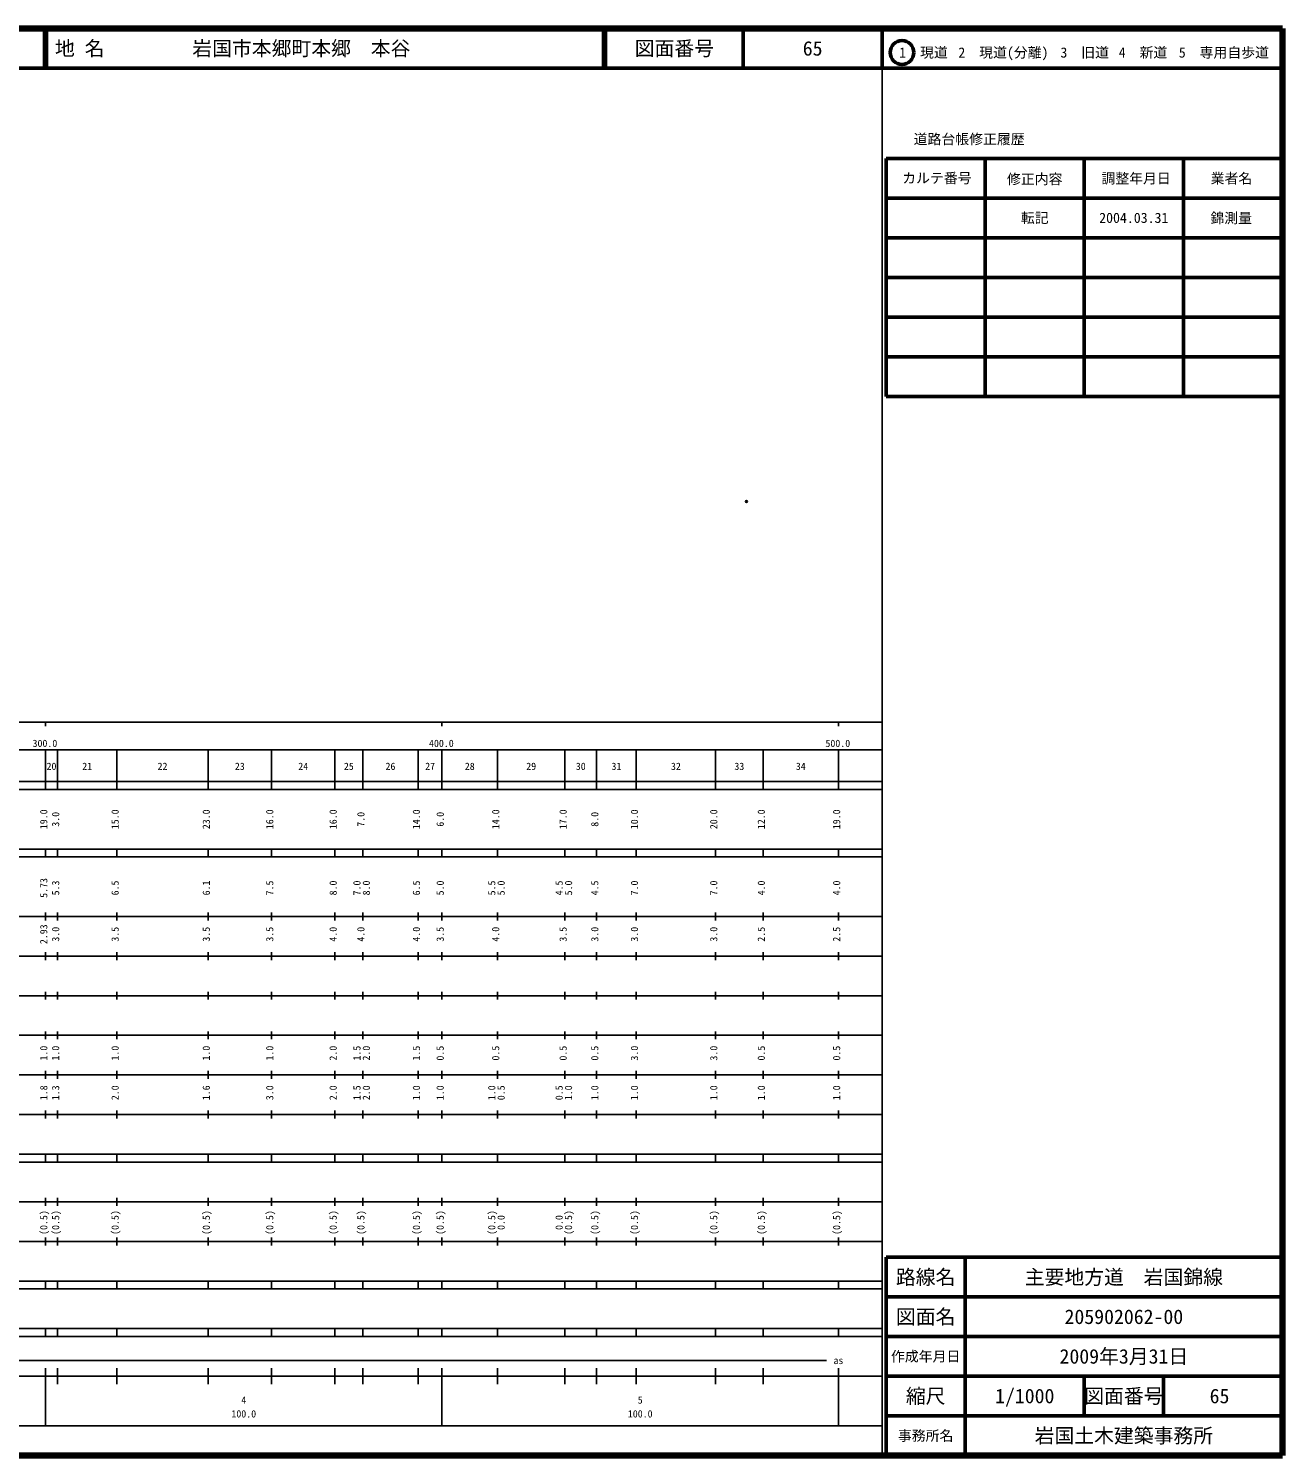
# Model space of a CAD drawing. Units: millimetres on the paper. Extents: x 40 to 680, y 20 to 380.
# Drawn here: x 363.7 to 680, y 20 to 380 of the extents above; entities that cross this region are included whole.
import ezdxf
from ezdxf.enums import TextEntityAlignment as Align

# ---------------------------------------------------------------- set-up
doc = ezdxf.new("R2010")
doc.units = ezdxf.units.MM
doc.header["$PDMODE"] = 32
doc.header["$PDSIZE"] = 0.5
doc.layers.add('M-OTRS', color=6, linetype='Continuous')
doc.layers.add('M-TTL-TXT', color=7, linetype='Continuous')
for name, color, linetype, lineweight in [('M-TTL', 2, 'Continuous', 140), ('M-TTL-BAND', 7, 'Continuous', 25), ('M-TTL-FRAM', 2, 'Continuous', 50), ('M-TTL-LINE', 7, 'Continuous', 50)]:
    doc.layers.add(name, color=color, linetype=linetype, lineweight=lineweight)
doc.styles.add('ＭＳ ゴシック', font='')
doc.styles.get('ＭＳ ゴシック').set_extended_font_data('MS Gothic')

msp = doc.modelspace()

# ---------------------------------------------------------------- linework, layer by layer
at = {"layer": 'M-OTRS'}
msp.add_point((544.797, 260.675), dxfattribs=at)
at = {"layer": 'M-TTL'}
for p, q in [((680, 380), (40, 380)), ((680, 20), (680, 380)), ((40, 20), (680, 20))]:
    msp.add_line(p, q, dxfattribs=at)
at = {"layer": 'M-TTL-BAND'}
for p, q in [((579, 20), (579, 370)), ((40, 205), (579, 205)), ((368, 205), (368, 204)), ((468, 205), (468, 204)), ((568, 205), (568, 204)), ((68, 198), (579, 198)), ((368, 188), (368, 198)), ((371, 188), (371, 198)), ((386, 188), (386, 198)), ((409, 188), (409, 198)), ((425, 188), (425, 198)), ((441, 188), (441, 198)), ((448, 188), (448, 198)), ((462, 188), (462, 198)), ((468, 188), (468, 198)), ((482, 188), (482, 198)), ((499, 188), (499, 198)), ((507, 188), (507, 198)), ((517, 188), (517, 198)), ((537, 188), (537, 198)), ((549, 188), (549, 198)), ((568, 188), (568, 198)), ((40, 190), (579, 190)), ((40, 188), (579, 188)), ((40, 173), (579, 173)), ((368, 171), (368, 173)), ((371, 171), (371, 173)), ((386, 171), (386, 173)), ((409, 171), (409, 173)), ((425, 171), (425, 173)), ((441, 171), (441, 173)), ((448, 171), (448, 173)), ((462, 171), (462, 173)), ((468, 171), (468, 173)), ((482, 171), (482, 173)), ((499, 171), (499, 173)), ((507, 171), (507, 173)), ((517, 171), (517, 173)), ((537, 171), (537, 173)), ((549, 171), (549, 173)), ((568, 171), (568, 173)), ((40, 171), (579, 171)), ((40, 156), (579, 156)), ((368, 155), (368, 157)), ((371, 155), (371, 157)), ((386, 155), (386, 157)), ((409, 155), (409, 157)), ((425, 155), (425, 157)), ((441, 155), (441, 157)), ((448, 155), (448, 157)), ((462, 155), (462, 157)), ((468, 155), (468, 157)), ((482, 155), (482, 157)), ((499, 155), (499, 157)), ((507, 155), (507, 157)), ((517, 155), (517, 157)), ((537, 155), (537, 157)), ((549, 155), (549, 157)), ((568, 155), (568, 157)), ((46, 146), (579, 146)), ((368, 145), (368, 147)), ((371, 145), (371, 147)), ((386, 145), (386, 147)), ((409, 145), (409, 147)), ((425, 145), (425, 147)), ((441, 145), (441, 147)), ((448, 145), (448, 147)), ((462, 145), (462, 147)), ((468, 145), (468, 147)), ((482, 145), (482, 147)), ((499, 145), (499, 147)), ((507, 145), (507, 147)), ((517, 145), (517, 147)), ((537, 145), (537, 147)), ((549, 145), (549, 147)), ((568, 145), (568, 147)), ((368, 135), (368, 137)), ((371, 135), (371, 137)), ((386, 135), (386, 137)), ((409, 135), (409, 137)), ((425, 135), (425, 137)), ((441, 135), (441, 137)), ((448, 135), (448, 137)), ((462, 135), (462, 137)), ((468, 135), (468, 137)), ((482, 135), (482, 137)), ((499, 135), (499, 137)), ((507, 135), (507, 137)), ((517, 135), (517, 137)), ((537, 135), (537, 137)), ((549, 135), (549, 137)), ((568, 135), (568, 137)), ((52, 136), (579, 136)), ((46, 126), (579, 126)), ((368, 125), (368, 127)), ((371, 125), (371, 127)), ((386, 125), (386, 127)), ((409, 125), (409, 127)), ((425, 125), (425, 127)), ((441, 125), (441, 127)), ((448, 125), (448, 127)), ((462, 125), (462, 127)), ((468, 125), (468, 127)), ((482, 125), (482, 127)), ((499, 125), (499, 127)), ((507, 125), (507, 127)), ((517, 125), (517, 127)), ((537, 125), (537, 127)), ((549, 125), (549, 127)), ((568, 125), (568, 127)), ((52, 116), (579, 116)), ((368, 115), (368, 117)), ((371, 115), (371, 117)), ((386, 115), (386, 117)), ((409, 115), (409, 117)), ((425, 115), (425, 117)), ((441, 115), (441, 117)), ((448, 115), (448, 117)), ((462, 115), (462, 117)), ((468, 115), (468, 117)), ((482, 115), (482, 117)), ((499, 115), (499, 117)), ((507, 115), (507, 117)), ((517, 115), (517, 117)), ((537, 115), (537, 117)), ((549, 115), (549, 117)), ((568, 115), (568, 117)), ((46, 106), (579, 106)), ((368, 105), (368, 107)), ((371, 105), (371, 107)), ((386, 105), (386, 107)), ((409, 105), (409, 107)), ((425, 105), (425, 107)), ((441, 105), (441, 107)), ((448, 105), (448, 107)), ((462, 105), (462, 107)), ((468, 105), (468, 107)), ((482, 105), (482, 107)), ((499, 105), (499, 107)), ((507, 105), (507, 107)), ((517, 105), (517, 107)), ((537, 105), (537, 107)), ((549, 105), (549, 107)), ((568, 105), (568, 107)), ((40, 96), (579, 96)), ((40, 94), (579, 94)), ((368, 94), (368, 96)), ((371, 94), (371, 96)), ((386, 94), (386, 96)), ((409, 94), (409, 96)), ((425, 94), (425, 96)), ((441, 94), (441, 96)), ((448, 94), (448, 96)), ((462, 94), (462, 96)), ((468, 94), (468, 96)), ((482, 94), (482, 96)), ((499, 94), (499, 96)), ((507, 94), (507, 96)), ((517, 94), (517, 96)), ((537, 94), (537, 96)), ((549, 94), (549, 96)), ((568, 94), (568, 96)), ((49, 84), (579, 84)), ((368, 83), (368, 85)), ((371, 83), (371, 85)), ((386, 83), (386, 85)), ((409, 83), (409, 85)), ((425, 83), (425, 85)), ((441, 83), (441, 85)), ((448, 83), (448, 85)), ((462, 83), (462, 85)), ((468, 83), (468, 85)), ((482, 83), (482, 85)), ((499, 83), (499, 85)), ((507, 83), (507, 85)), ((517, 83), (517, 85)), ((537, 83), (537, 85)), ((549, 83), (549, 85)), ((568, 83), (568, 85)), ((40, 74), (579, 74)), ((368, 73), (368, 75)), ((371, 73), (371, 75)), ((386, 73), (386, 75)), ((409, 73), (409, 75)), ((425, 73), (425, 75)), ((441, 73), (441, 75)), ((448, 73), (448, 75)), ((462, 73), (462, 75)), ((468, 73), (468, 75)), ((482, 73), (482, 75)), ((499, 73), (499, 75)), ((507, 73), (507, 75)), ((517, 73), (517, 75)), ((537, 73), (537, 75)), ((549, 73), (549, 75)), ((568, 73), (568, 75)), ((40, 64), (579, 64)), ((40, 62), (579, 62)), ((368, 62), (368, 64)), ((371, 62), (371, 64)), ((386, 62), (386, 64)), ((409, 62), (409, 64)), ((425, 62), (425, 64)), ((441, 62), (441, 64)), ((448, 62), (448, 64)), ((462, 62), (462, 64)), ((468, 62), (468, 64)), ((482, 62), (482, 64)), ((499, 62), (499, 64)), ((507, 62), (507, 64)), ((517, 62), (517, 64)), ((537, 62), (537, 64)), ((549, 62), (549, 64)), ((568, 62), (568, 64)), ((40, 52), (579, 52)), ((368, 50), (368, 52)), ((371, 50), (371, 52)), ((386, 50), (386, 52)), ((409, 50), (409, 52)), ((425, 50), (425, 52)), ((441, 50), (441, 52)), ((448, 50), (448, 52)), ((462, 50), (462, 52)), ((468, 50), (468, 52)), ((482, 50), (482, 52)), ((499, 50), (499, 52)), ((507, 50), (507, 52)), ((517, 50), (517, 52)), ((537, 50), (537, 52)), ((549, 50), (549, 52)), ((568, 50), (568, 52)), ((40, 50), (579, 50)), ((71, 44), (565, 44)), ((40, 40), (579, 40)), ((368, 27.5), (368, 42)), ((371, 38), (371, 42)), ((386, 38), (386, 42)), ((409, 38), (409, 42)), ((425, 38), (425, 42)), ((441, 38), (441, 42)), ((448, 38), (448, 42)), ((462, 38), (462, 42)), ((468, 27.5), (468, 42)), ((482, 38), (482, 42)), ((499, 38), (499, 42)), ((507, 38), (507, 42)), ((517, 38), (517, 42)), ((537, 38), (537, 42)), ((549, 38), (549, 42)), ((568, 27.5), (568, 42)), ((68, 27.5), (579, 27.5))]:
    msp.add_line(p, q, dxfattribs=at)
at = {"layer": 'M-TTL-FRAM'}
for p, q in [((580, 347.197), (580, 287.197)), ((580, 347.197), (680, 347.197)), ((580, 287.197), (680, 287.197)), ((680, 70), (580, 70)), ((580, 70), (580, 20))]:
    msp.add_line(p, q, dxfattribs=at)
at = {"layer": 'M-TTL-LINE'}
for p, q in [((367.75, 380), (367.75, 370)), ((368.25, 380), (368.25, 370)), ((508.747, 380), (508.747, 370)), ((509.247, 380), (509.247, 370)), ((543.997, 380), (543.997, 370)), ((579, 380), (579, 370)), ((40, 370), (680, 370)), ((605, 347.197), (605, 287.197)), ((630, 347.197), (630, 287.197)), ((655, 347.197), (655, 287.197)), ((580, 337.197), (680, 337.197)), ((580, 327.197), (680, 327.197)), ((580, 317.197), (680, 317.197)), ((580, 307.197), (680, 307.197)), ((580, 297.197), (680, 297.197)), ((600, 70), (600, 20)), ((680, 60), (580, 60)), ((680, 50), (580, 50)), ((680, 40), (580, 40)), ((630, 40), (630, 30)), ((650, 40), (650, 30)), ((680, 30), (580, 30))]:
    msp.add_line(p, q, dxfattribs=at)
msp.add_circle((584.031, 373.958), 3, dxfattribs=at)

# ---------------------------------------------------------------- texts
at = {"layer": 'M-TTL-BAND', "style": 'ＭＳ ゴシック'}
for s, p in [('300.0', (367.844, 198.195)), ('400.0', (467.844, 198.195)), ('500.0', (567.844, 198.195)), ('20', (369.5, 192.405)), ('21', (378.5, 192.405)), ('22', (397.5, 192.405)), ('23', (417, 192.405)), ('24', (433, 192.405)), ('25', (444.5, 192.405)), ('26', (455, 192.405)), ('27', (465, 192.405)), ('28', (475, 192.405)), ('29', (490.5, 192.405)), ('30', (503, 192.405)), ('31', (512, 192.405)), ('32', (527, 192.405)), ('33', (543, 192.405)), ('34', (558.5, 192.405)), ('as', (568, 42.5)), ('4', (418, 32.523)), ('5', (518, 32.523)), ('100.0', (418, 29.033)), ('100.0', (518, 29.033))]:
    msp.add_text(s, height=1.833, dxfattribs=at).set_placement(p, align=Align.BOTTOM_CENTER)
for s, p in [('19.0', (369, 180.5)), ('3.0', (372, 180.5)), ('15.0', (387, 180.5)), ('23.0', (410, 180.5)), ('16.0', (426, 180.5)), ('16.0', (442, 180.5)), ('7.0', (449, 180.5)), ('14.0', (463, 180.5)), ('6.0', (469, 180.5)), ('14.0', (483, 180.5)), ('17.0', (500, 180.5)), ('8.0', (508, 180.5)), ('10.0', (518, 180.5)), ('20.0', (538, 180.5)), ('12.0', (550, 180.5)), ('19.0', (569, 180.5)), ('5.73', (369, 163.174)), ('5.3', (372, 163.174)), ('6.5', (387, 163.174)), ('6.1', (410, 163.174)), ('7.5', (426, 163.174)), ('8.0', (442, 163.174)), ('7.0', (448, 163.174)), ('8.0', (450.37, 163.174)), ('6.5', (463, 163.174)), ('5.0', (469, 163.174)), ('5.5', (482, 163.174)), ('5.0', (484.37, 163.174)), ('4.5', (499, 163.174)), ('5.0', (501.37, 163.174)), ('4.5', (508, 163.174)), ('7.0', (518, 163.174)), ('7.0', (538, 163.174)), ('4.0', (550, 163.174)), ('4.0', (569, 163.174)), ('2.93', (369, 151.5)), ('3.0', (372, 151.5)), ('3.5', (387, 151.5)), ('3.5', (410, 151.5)), ('3.5', (426, 151.5)), ('4.0', (442, 151.5)), ('4.0', (449, 151.5)), ('4.0', (463, 151.5)), ('3.5', (469, 151.5)), ('4.0', (483, 151.5)), ('3.5', (500, 151.5)), ('3.0', (508, 151.5)), ('3.0', (518, 151.5)), ('3.0', (538, 151.5)), ('2.5', (550, 151.5)), ('2.5', (569, 151.5)), ('1.0', (369, 121.5)), ('1.0', (372, 121.5)), ('1.0', (387, 121.5)), ('1.0', (410, 121.5)), ('1.0', (426, 121.5)), ('2.0', (442, 121.5)), ('1.5', (448, 121.5)), ('2.0', (450.37, 121.5)), ('1.5', (463, 121.5)), ('0.5', (469, 121.5)), ('0.5', (483, 121.5)), ('0.5', (500, 121.5)), ('0.5', (508, 121.5)), ('3.0', (518, 121.5)), ('3.0', (538, 121.5)), ('0.5', (550, 121.5)), ('0.5', (569, 121.5)), ('1.8', (369, 111.5)), ('1.3', (372, 111.5)), ('2.0', (387, 111.5)), ('1.6', (410, 111.5)), ('3.0', (426, 111.5)), ('2.0', (442, 111.5)), ('1.5', (448, 111.5)), ('2.0', (450.37, 111.5)), ('1.0', (463, 111.5)), ('1.0', (469, 111.5)), ('1.0', (482, 111.5)), ('0.5', (484.37, 111.5)), ('0.5', (499, 111.5)), ('1.0', (501.37, 111.5)), ('1.0', (508, 111.5)), ('1.0', (518, 111.5)), ('1.0', (538, 111.5)), ('1.0', (550, 111.5)), ('1.0', (569, 111.5)), ('(0.5)', (369, 78.764)), ('(0.5)', (372, 78.764)), ('(0.5)', (387, 78.764)), ('(0.5)', (410, 78.764)), ('(0.5)', (426, 78.764)), ('(0.5)', (442, 78.764)), ('(0.5)', (449, 78.764)), ('(0.5)', (463, 78.764)), ('(0.5)', (469, 78.764)), ('(0.5)', (482, 78.764)), ('0.0', (484.37, 78.764)), ('0.0', (499, 78.764)), ('(0.5)', (501.37, 78.764)), ('(0.5)', (508, 78.764)), ('(0.5)', (518, 78.764)), ('(0.5)', (538, 78.764)), ('(0.5)', (550, 78.764)), ('(0.5)', (569, 78.764))]:
    msp.add_text(s, height=1.833, rotation=90, dxfattribs=at).set_placement(p, align=Align.BOTTOM_CENTER)
at = {"layer": 'M-TTL-TXT', "style": 'ＭＳ ゴシック'}
for s, p in [('地 名', (370.38, 375)), ('岩国市本郷町本郷\u3000本谷', (405.024, 375))]:
    msp.add_text(s, height=3.666, dxfattribs=at).set_placement(p, align=Align.MIDDLE_LEFT)
for s, height, p in [('図面番号', 3.666, (526.622, 375)), ('65', 3.666, (561.497, 375)), ('1\u3000現道', 2.566, (589.448, 373.958)), ('2\u3000現道(分離)', 2.566, (609.619, 373.958)), ('3\u3000旧道', 2.566, (630.121, 373.958)), ('4\u3000新道', 2.566, (644.824, 373.958)), ('5\u3000専用自歩道', 2.566, (665.228, 373.958)), ('道路台帳修正履歴', 2.566, (600.968, 352.113)), ('カルテ番号', 2.566, (592.839, 342.277)), ('修正内容', 2.566, (617.509, 342.023)), ('調整年月日', 2.566, (643.089, 342.197)), ('業者名', 2.566, (667.134, 342.197)), ('転記', 2.566, (617.5, 332.245)), ('2004.03.31', 2.566, (642.5, 332.245)), ('錦測量', 2.566, (667.077, 332.189)), ('路線名', 3.666, (590, 65)), ('路線名', 3.666, (590, 65)), ('主要地方道\u3000岩国錦線', 3.666, (640, 65)), ('図面名', 3.666, (590, 55)), ('図面名', 3.666, (590, 55)), ('205902062-00', 3.666, (640, 55)), ('2009年3月31日', 3.666, (640, 45)), ('作成年月日', 2.566, (590, 45)), ('作成年月日', 2.566, (590, 45)), ('縮尺', 3.666, (590, 35)), ('縮尺', 3.666, (590, 35)), ('1/1000', 3.666, (615, 35)), ('図面番号', 3.666, (640, 35)), ('図面番号', 3.666, (640, 35)), ('65', 3.666, (664.125, 35)), ('事務所名', 2.566, (590, 25)), ('事務所名', 2.566, (590, 25)), ('岩国土木建築事務所', 3.666, (640, 25))]:
    msp.add_text(s, height=height, dxfattribs=at).set_placement(p, align=Align.MIDDLE_CENTER)

doc.saveas('drawing.dxf')
